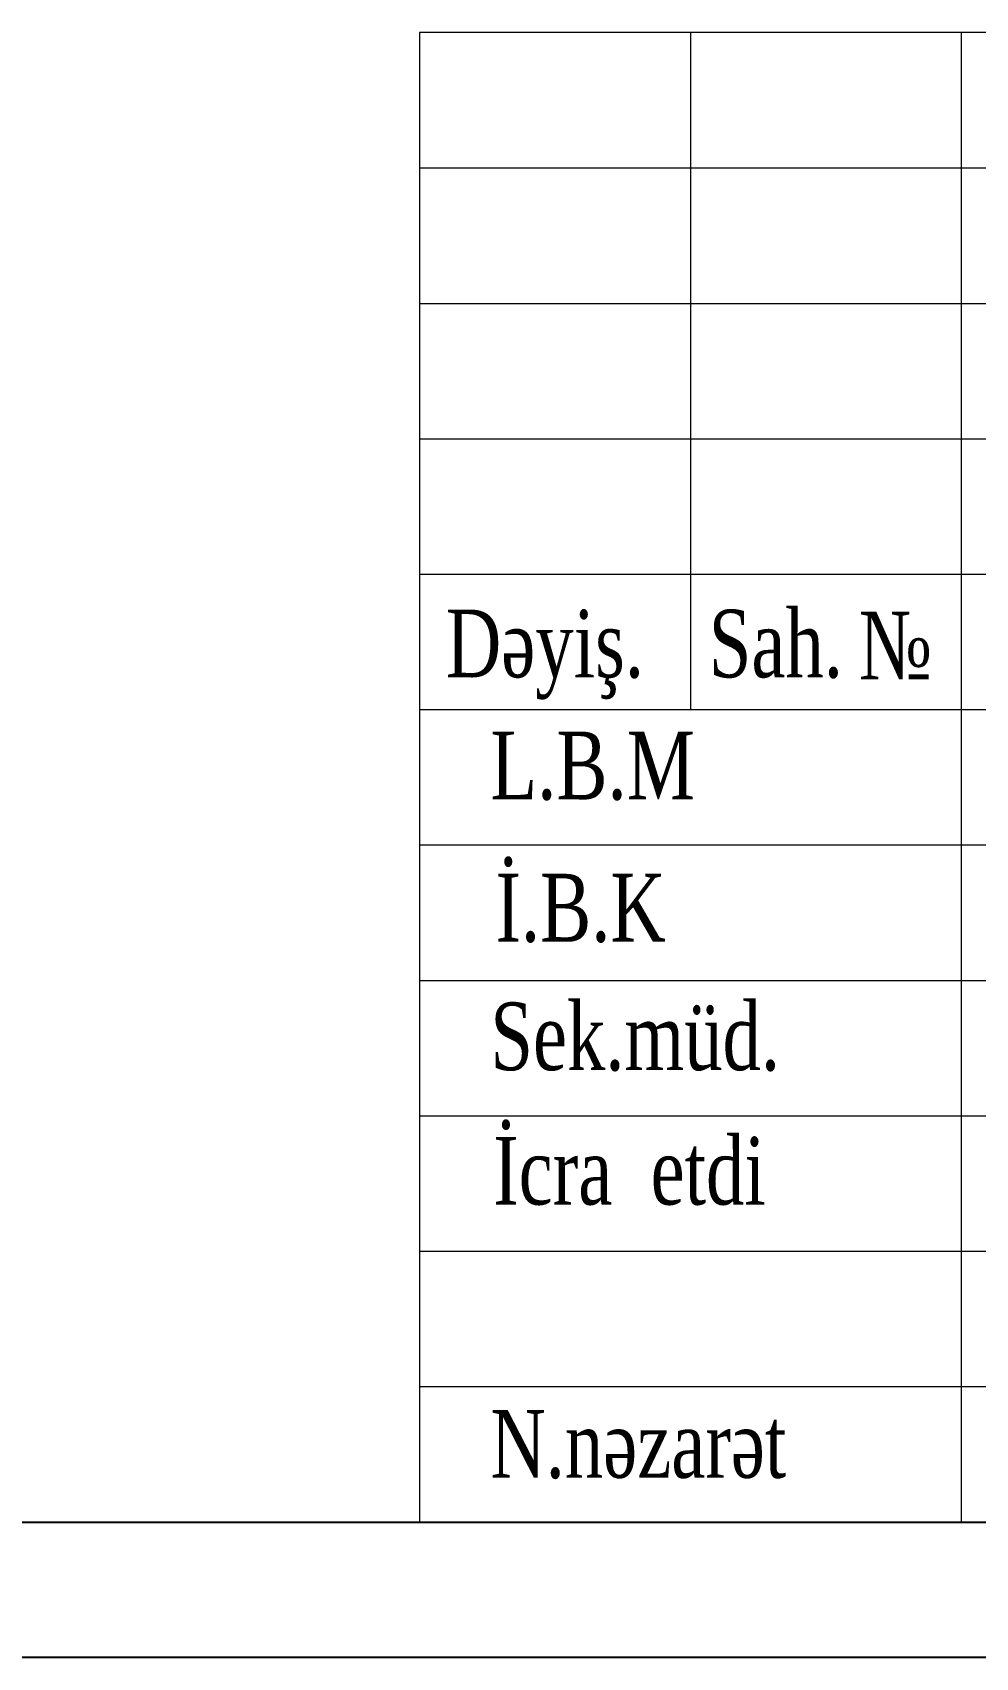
# Model space of a CAD drawing. Header units: millimetres. Extents: x -149347 to 251215, y -2929184 to -2541447.
# Drawn here: x 217328 to 220369, y -2578635 to -2573396 of the extents above; entities that cross this region are included whole.
import ezdxf

# ---------------------------------------------------------------- set-up
doc = ezdxf.new("R2010")
doc.units = ezdxf.units.MM
doc.styles.add('400', font='times.ttf', dxfattribs={"width": 0.75, "height": 300})

# ---------------------------------------------------------------- blocks, each defined once
blk = doc.blocks.new('mekteb')
at = {"linetype": 'Continuous', "lineweight": 15}
for p, q in [((121843.4, -1843866.5), (121843.4, -1846366.5)), ((122843.3, -1843866.5), (122843.3, -1849366.4)), ((120843.4, -1844366.5), (127343.3, -1844366.5)), ((120843.4, -1844866.5), (139343.2, -1844866.5)), ((120843.4, -1845366.5), (127343.3, -1845366.5)), ((120843.4, -1845866.5), (127343.3, -1845866.5)), ((120843.4, -1846366.5), (139343.2, -1846366.5)), ((120843.4, -1846866.4), (127343.3, -1846866.4)), ((120843.4, -1847366.4), (127343.3, -1847366.4)), ((120843.4, -1847866.4), (139343.2, -1847866.4)), ((120843.4, -1848366.4), (127343.3, -1848366.4)), ((120843.4, -1848866.4), (127343.3, -1848866.4)), ((120843.4, -1849366.4), (139343.2, -1849366.4))]:
    blk.add_line(p, q, dxfattribs=at)
at = {"color": 0, "lineweight": 25, "ltscale": 15}
blk.add_line((101643.2, -1849366.4), (139343.2, -1849366.4), dxfattribs=at)
at = {"color": 0, "lineweight": 25}
blk.add_line((139843.2, -1849866.4), (99643.1, -1849866.4), dxfattribs=at)
at = {"linetype": 'Continuous', "lineweight": 15}
blk.add_lwpolyline([(120843.4, -1849366.4), (139343.2, -1849366.4), (139343.2, -1843866.5), (120843.4, -1843866.5)], close=True, dxfattribs=at)
at = {"lineweight": 25, "ltscale": 15, "attachment_point": 1, "style": '400'}
for s, insert, char_height, width in [('D{\\fTimes New Roman|b0|i0|c238|p18;əyiş.}', (120940.5, -1845997.3), 249.995, 6178.565), ('{\\fTimes New Roman|b0|i0|c238|p18; Sah.}', (121840.2, -1845997.3), 249.995, 6178.565), ('№ ', (122465.5, -1846005.3), 250, 6178.565), ('{\\fTimes New Roman|b0|i0|c238|p18;L}.{\\fTimes New Roman|b0|i0|c238|p18;B}.М', (121104.5, -1846447.7), 249.995, 7544.035), ('{\\fTimes New Roman|b0|i0|c238|p18;İ.B.K}', (121123.3, -1846972.8), 249.995, 7544.035), ('{\\fTimes New Roman|b0|i0|c238|p18;Sek}.{\\fTimes New Roman|b0|i0|c238|p18;müd.}', (121104.5, -1847447.7), 249.995, 7544.035), ('{\\fTimes New Roman|b0|i0|c238|p18;İcra  etdi}', (121114.8, -1847944), 249.995, 7544.035), ('{\\fTimes New Roman|b0|i0|c238|p18;N.nəzarət}', (121104.5, -1848952.7), 249.995, 7544.035)]:
    blk.add_mtext(s, dxfattribs=dict(at, insert=insert, char_height=char_height, width=width))

msp = doc.modelspace()

# ---------------------------------------------------------------- block references
at = {"lineweight": 15, "xscale": 0.8731670503971828, "yscale": 0.8731670503971828, "zscale": 0.8731670503971828}
msp.add_blockref('mekteb', (113059.83703, -963392.76313), dxfattribs=at)

doc.saveas('drawing.dxf')
